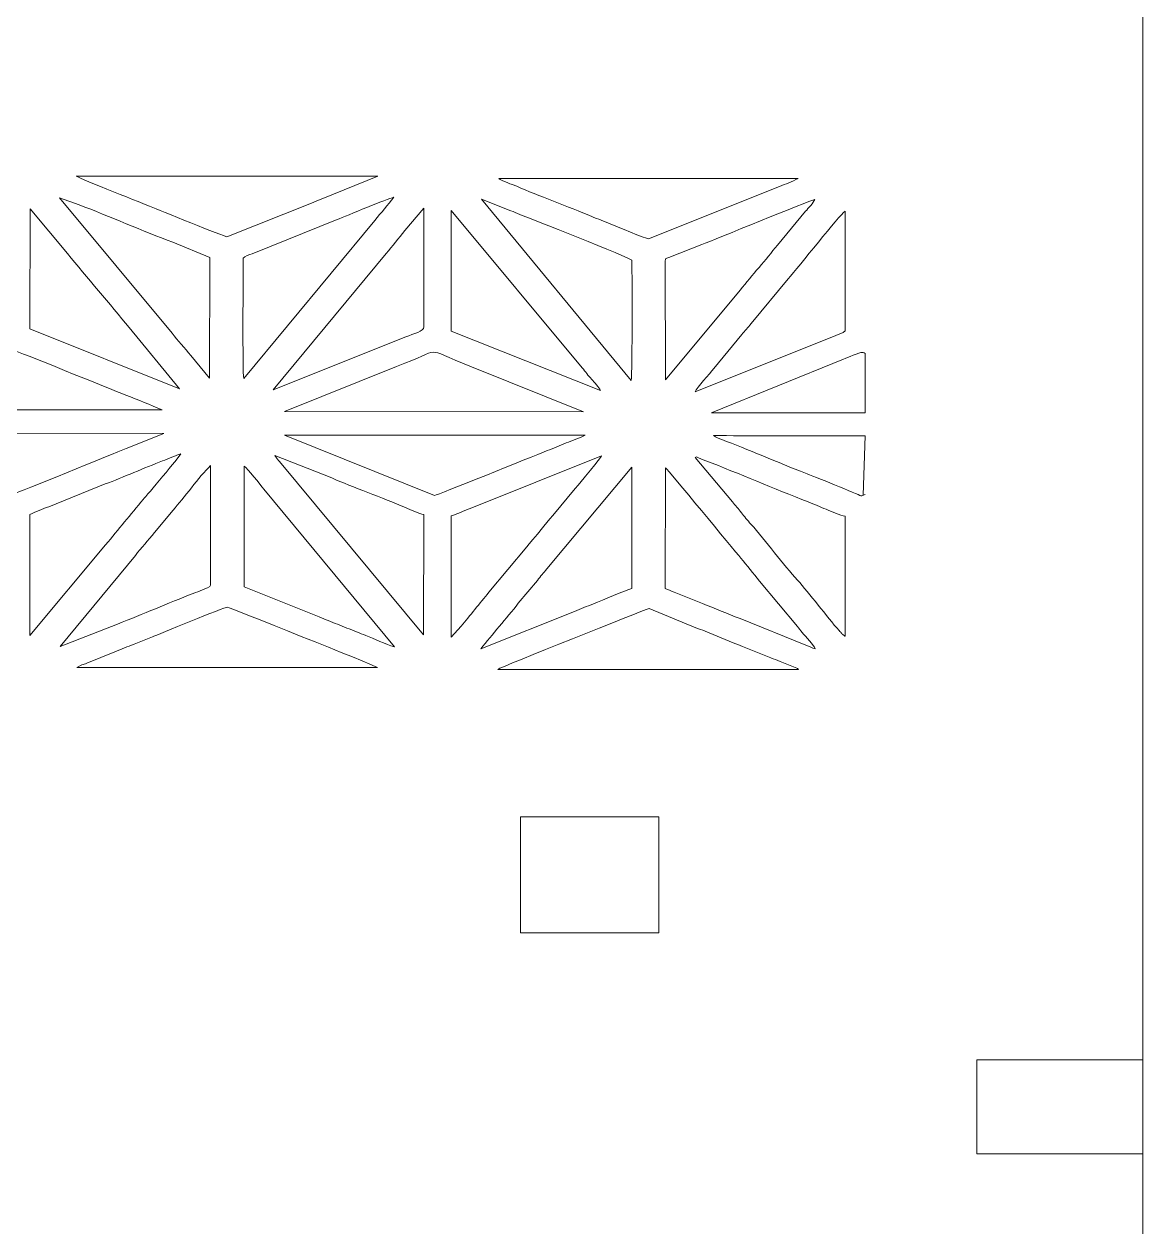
# Model space of a CAD drawing. Header units: inches. Extents: x -60.4 to -14.9, y -20.3 to 14.1.
# Drawn here: x -16.9 to -14.879, y -9.442 to -7.269 of the extents above; entities that cross this region are included whole.
import ezdxf

# ---------------------------------------------------------------- set-up
doc = ezdxf.new("R2010")
doc.units = ezdxf.units.IN
doc.header["$MEASUREMENT"] = 0
doc.layers.add('Master Desktop', color=7, linetype='Continuous', plot=False)

msp = doc.modelspace()

# ---------------------------------------------------------------- linework, layer by layer
at = {"layer": 'Master Desktop', "lineweight": 18}
msp.add_open_spline([(-14.8786, 10.7638), (-14.8786, 10.7638), (-14.8786, -11.49), (-14.8786, -11.49), (-14.8786, -11.49), (-14.8786, -11.49), (-14.8786, -11.6795), (-14.8786, -11.6795)], degree=3, knots=[0, 0, 0, 0, 0.333333, 0.333333, 0.333333, 0.333333, 1, 1, 1, 1], dxfattribs=at)
at = {"layer": 'Master Desktop', "color": 5, "lineweight": 9}
for points, knots in [([(-16.3634, -7.5854), (-16.3704, -7.588), (-16.3747, -7.5902), (-16.381, -7.5927), (-16.381, -7.5927), (-16.381, -7.5927), (-16.5343, -7.6536), (-16.5343, -7.6536), (-16.5343, -7.6536), (-16.5363, -7.6536), (-16.6601, -7.6041), (-16.6709, -7.5993), (-16.6709, -7.5993), (-16.6787, -7.5959), (-16.7992, -7.5491), (-16.8061, -7.544), (-16.8061, -7.544), (-16.8061, -7.544), (-16.2612, -7.544), (-16.2612, -7.544), (-16.2612, -7.544), (-16.2612, -7.544), (-16.3634, -7.5854), (-16.3634, -7.5854)], [0, 0, 0, 0, 0.142857, 0.142857, 0.142857, 0.142857, 0.285714, 0.285714, 0.285714, 0.285714, 0.428571, 0.428571, 0.428571, 0.428571, 0.571429, 0.571429, 0.571429, 0.571429, 0.714286, 0.714286, 0.714286, 0.714286, 1, 1, 1, 1]), ([(-15.5016, -7.5484), (-15.5123, -7.5536), (-15.5241, -7.5583), (-15.5355, -7.5627), (-15.5355, -7.5627), (-15.5355, -7.5627), (-15.7721, -7.6571), (-15.7721, -7.6571), (-15.7721, -7.6571), (-15.7763, -7.6572), (-15.8321, -7.6342), (-15.8401, -7.6306), (-15.8401, -7.6306), (-15.8516, -7.6254), (-15.8638, -7.6217), (-15.8747, -7.6169), (-15.8747, -7.6169), (-15.916, -7.5992), (-15.9723, -7.579), (-16.0102, -7.5623), (-16.0102, -7.5623), (-16.0174, -7.5591), (-16.0381, -7.5525), (-16.0427, -7.5483), (-16.0427, -7.5483), (-16.0427, -7.5483), (-15.5016, -7.5484), (-15.5016, -7.5484)], [0, 0, 0, 0, 0.125, 0.125, 0.125, 0.125, 0.25, 0.25, 0.25, 0.25, 0.375, 0.375, 0.375, 0.375, 0.5, 0.5, 0.5, 0.5, 0.625, 0.625, 0.625, 0.625, 0.75, 0.75, 0.75, 0.75, 1, 1, 1, 1]), ([(-16.5993, -7.8682), (-16.6104, -7.8544), (-16.6223, -7.8411), (-16.633, -7.8277), (-16.633, -7.8277), (-16.633, -7.8277), (-16.8364, -7.583), (-16.8364, -7.583), (-16.8364, -7.583), (-16.8364, -7.583), (-16.8006, -7.5957), (-16.8006, -7.5957), (-16.8006, -7.5957), (-16.7464, -7.617), (-16.6846, -7.6433), (-16.6316, -7.6634), (-16.6316, -7.6634), (-16.6316, -7.6634), (-16.5647, -7.6911), (-16.5647, -7.6911), (-16.5647, -7.6911), (-16.5647, -7.6911), (-16.5651, -7.9087), (-16.5651, -7.9087), (-16.5651, -7.9087), (-16.5651, -7.9087), (-16.5993, -7.8682), (-16.5993, -7.8682)], [0, 0, 0, 0, 0.125, 0.125, 0.125, 0.125, 0.25, 0.25, 0.25, 0.25, 0.375, 0.375, 0.375, 0.375, 0.5, 0.5, 0.5, 0.5, 0.625, 0.625, 0.625, 0.625, 0.75, 0.75, 0.75, 0.75, 1, 1, 1, 1]), ([(-16.5044, -7.6924), (-16.5015, -7.6878), (-16.4938, -7.6863), (-16.4881, -7.6841), (-16.4881, -7.6841), (-16.4881, -7.6841), (-16.3346, -7.6224), (-16.3346, -7.6224), (-16.3346, -7.6224), (-16.3174, -7.6157), (-16.243, -7.5842), (-16.2325, -7.5822), (-16.2325, -7.5822), (-16.2431, -7.5966), (-16.255, -7.6094), (-16.2667, -7.624), (-16.2667, -7.624), (-16.2667, -7.624), (-16.5035, -7.9097), (-16.5035, -7.9097), (-16.5035, -7.9097), (-16.5059, -7.8948), (-16.5044, -7.7246), (-16.5044, -7.695), (-16.5044, -7.695), (-16.5044, -7.695), (-16.5044, -7.6924), (-16.5044, -7.6924)], [0, 0, 0, 0, 0.125, 0.125, 0.125, 0.125, 0.25, 0.25, 0.25, 0.25, 0.375, 0.375, 0.375, 0.375, 0.5, 0.5, 0.5, 0.5, 0.625, 0.625, 0.625, 0.625, 0.75, 0.75, 0.75, 0.75, 1, 1, 1, 1]), ([(-16.8896, -7.603), (-16.8896, -7.603), (-16.8221, -7.6837), (-16.8221, -7.6837), (-16.8221, -7.6837), (-16.7871, -7.7272), (-16.7445, -7.7751), (-16.7106, -7.8177), (-16.7106, -7.8177), (-16.7106, -7.8177), (-16.6197, -7.9281), (-16.6197, -7.9281), (-16.6197, -7.9281), (-16.6197, -7.9281), (-16.8899, -7.8196), (-16.8899, -7.8196), (-16.8899, -7.8196), (-16.8899, -7.8196), (-16.8896, -7.603), (-16.8896, -7.603)], [0, 0, 0, 0, 0.166667, 0.166667, 0.166667, 0.166667, 0.333333, 0.333333, 0.333333, 0.333333, 0.5, 0.5, 0.5, 0.5, 0.666667, 0.666667, 0.666667, 0.666667, 1, 1, 1, 1]), ([(-16.2464, -7.6838), (-16.2352, -7.6702), (-16.2237, -7.6564), (-16.2123, -7.6423), (-16.2123, -7.6423), (-16.2123, -7.6423), (-16.1783, -7.6021), (-16.1783, -7.6021), (-16.1783, -7.6021), (-16.1783, -7.6021), (-16.1779, -7.8164), (-16.1779, -7.8164), (-16.1779, -7.8164), (-16.1779, -7.8245), (-16.1968, -7.8288), (-16.2105, -7.8342), (-16.2105, -7.8342), (-16.2105, -7.8342), (-16.4503, -7.9302), (-16.4503, -7.9302), (-16.4503, -7.9302), (-16.4503, -7.9302), (-16.2464, -7.6838), (-16.2464, -7.6838)], [0, 0, 0, 0, 0.142857, 0.142857, 0.142857, 0.142857, 0.285714, 0.285714, 0.285714, 0.285714, 0.428571, 0.428571, 0.428571, 0.428571, 0.571429, 0.571429, 0.571429, 0.571429, 0.714286, 0.714286, 0.714286, 0.714286, 1, 1, 1, 1]), ([(-16.074, -7.5856), (-16.074, -7.5856), (-16.0389, -7.5993), (-16.0389, -7.5993), (-16.0389, -7.5993), (-16.0331, -7.6019), (-16.0271, -7.604), (-16.0209, -7.6064), (-16.0209, -7.6064), (-16.0146, -7.6088), (-16.0114, -7.6106), (-16.0044, -7.6132), (-16.0044, -7.6132), (-15.9919, -7.6178), (-15.8035, -7.6923), (-15.8022, -7.6957), (-15.8022, -7.6957), (-15.8017, -7.6971), (-15.8009, -7.9006), (-15.8033, -7.913), (-15.8033, -7.913), (-15.8033, -7.913), (-16.074, -7.5856), (-16.074, -7.5856)], [0, 0, 0, 0, 0.142857, 0.142857, 0.142857, 0.142857, 0.285714, 0.285714, 0.285714, 0.285714, 0.428571, 0.428571, 0.428571, 0.428571, 0.571429, 0.571429, 0.571429, 0.571429, 0.714286, 0.714286, 0.714286, 0.714286, 1, 1, 1, 1]), ([(-15.7419, -7.697), (-15.7419, -7.692), (-15.7408, -7.6933), (-15.7355, -7.6912), (-15.7355, -7.6912), (-15.7355, -7.6912), (-15.6756, -7.6676), (-15.6756, -7.6676), (-15.6756, -7.6676), (-15.654, -7.6591), (-15.4832, -7.5891), (-15.4713, -7.5859), (-15.4713, -7.5859), (-15.4737, -7.5914), (-15.4837, -7.6022), (-15.4881, -7.6074), (-15.4881, -7.6074), (-15.4881, -7.6074), (-15.5391, -7.6686), (-15.5391, -7.6686), (-15.5391, -7.6686), (-15.5601, -7.6951), (-15.5843, -7.7225), (-15.6064, -7.7497), (-15.6064, -7.7497), (-15.6064, -7.7497), (-15.7415, -7.912), (-15.7415, -7.912), (-15.7415, -7.912), (-15.7415, -7.912), (-15.7419, -7.697), (-15.7419, -7.697)], [0, 0, 0, 0, 0.111111, 0.111111, 0.111111, 0.111111, 0.222222, 0.222222, 0.222222, 0.222222, 0.333333, 0.333333, 0.333333, 0.333333, 0.444444, 0.444444, 0.444444, 0.444444, 0.555556, 0.555556, 0.555556, 0.555556, 0.666667, 0.666667, 0.666667, 0.666667, 0.777778, 0.777778, 0.777778, 0.777778, 1, 1, 1, 1]), ([(-16.1287, -7.606), (-16.1287, -7.606), (-15.892, -7.8902), (-15.892, -7.8902), (-15.892, -7.8902), (-15.8857, -7.8976), (-15.8812, -7.904), (-15.8748, -7.9108), (-15.8748, -7.9108), (-15.8701, -7.9159), (-15.8613, -7.926), (-15.8586, -7.9312), (-15.8586, -7.9312), (-15.8586, -7.9312), (-16.1287, -7.8238), (-16.1287, -7.8238), (-16.1287, -7.8238), (-16.1287, -7.8238), (-16.1287, -7.606), (-16.1287, -7.606)], [0, 0, 0, 0, 0.166667, 0.166667, 0.166667, 0.166667, 0.333333, 0.333333, 0.333333, 0.333333, 0.5, 0.5, 0.5, 0.5, 0.666667, 0.666667, 0.666667, 0.666667, 1, 1, 1, 1]), ([(-15.6879, -7.9335), (-15.6842, -7.926), (-15.6616, -7.901), (-15.6541, -7.8915), (-15.6541, -7.8915), (-15.6541, -7.8915), (-15.6034, -7.8302), (-15.6034, -7.8302), (-15.6034, -7.8302), (-15.5978, -7.8233), (-15.5925, -7.8175), (-15.5867, -7.8104), (-15.5867, -7.8104), (-15.5867, -7.8104), (-15.5195, -7.7292), (-15.5195, -7.7292), (-15.5195, -7.7292), (-15.5008, -7.7085), (-15.4271, -7.6143), (-15.4168, -7.6075), (-15.4168, -7.6075), (-15.4168, -7.6075), (-15.4168, -7.8237), (-15.4168, -7.8237), (-15.4168, -7.8237), (-15.4201, -7.8275), (-15.428, -7.8295), (-15.4338, -7.832), (-15.4338, -7.832), (-15.4338, -7.832), (-15.6879, -7.9335), (-15.6879, -7.9335)], [0, 0, 0, 0, 0.111111, 0.111111, 0.111111, 0.111111, 0.222222, 0.222222, 0.222222, 0.222222, 0.333333, 0.333333, 0.333333, 0.333333, 0.444444, 0.444444, 0.444444, 0.444444, 0.555556, 0.555556, 0.555556, 0.555556, 0.666667, 0.666667, 0.666667, 0.666667, 0.777778, 0.777778, 0.777778, 0.777778, 1, 1, 1, 1]), ([(-17.1876, -7.9663), (-17.1779, -7.9615), (-17.1657, -7.9569), (-17.1537, -7.9521), (-17.1537, -7.9521), (-17.1324, -7.9435), (-16.924, -7.8588), (-16.9191, -7.8589), (-16.9191, -7.8589), (-16.9144, -7.859), (-16.746, -7.9282), (-16.7167, -7.9395), (-16.7167, -7.9395), (-16.6941, -7.9482), (-16.672, -7.9571), (-16.6508, -7.9663), (-16.6508, -7.9663), (-16.6508, -7.9663), (-17.1876, -7.9663), (-17.1876, -7.9663)], [0, 0, 0, 0, 0.166667, 0.166667, 0.166667, 0.166667, 0.333333, 0.333333, 0.333333, 0.333333, 0.5, 0.5, 0.5, 0.5, 0.666667, 0.666667, 0.666667, 0.666667, 1, 1, 1, 1]), ([(-16.2277, -7.8879), (-16.1364, -7.8554), (-16.1876, -7.8514), (-16.0918, -7.8882), (-16.0918, -7.8882), (-16.0918, -7.8882), (-15.8898, -7.9697), (-15.8898, -7.9697), (-15.8898, -7.9697), (-15.8898, -7.9697), (-16.4297, -7.9694), (-16.4297, -7.9694), (-16.4297, -7.9694), (-16.4297, -7.9694), (-16.2277, -7.8879), (-16.2277, -7.8879)], [0, 0, 0, 0, 0.2, 0.2, 0.2, 0.2, 0.4, 0.4, 0.4, 0.4, 0.6, 0.6, 0.6, 0.6, 1, 1, 1, 1]), ([(-15.3803, -7.9718), (-15.5183, -7.9718), (-15.6585, -7.9718), (-15.6585, -7.9718), (-15.6585, -7.9718), (-15.6581, -7.9715), (-15.6576, -7.9712), (-15.6573, -7.971), (-15.6573, -7.971), (-15.6573, -7.971), (-15.4196, -7.8745), (-15.4196, -7.8745), (-15.4196, -7.8745), (-15.4134, -7.8721), (-15.3904, -7.862), (-15.386, -7.8623), (-15.386, -7.8623), (-15.3856, -7.8623), (-15.3835, -7.863), (-15.3803, -7.8642)], [0, 0, 0, 0, 0.166667, 0.166667, 0.166667, 0.166667, 0.333333, 0.333333, 0.333333, 0.333333, 0.5, 0.5, 0.5, 0.5, 0.666667, 0.666667, 0.666667, 0.666667, 1, 1, 1, 1]), ([(-16.7157, -8.0363), (-16.7385, -8.0448), (-16.9136, -8.1174), (-16.919, -8.1174), (-16.919, -8.1174), (-16.9238, -8.1174), (-17.0396, -8.0697), (-17.0558, -8.0632), (-17.0558, -8.0632), (-17.0785, -8.0543), (-17.1006, -8.0455), (-17.1237, -8.0361), (-17.1237, -8.0361), (-17.135, -8.0315), (-17.146, -8.0272), (-17.158, -8.0221), (-17.158, -8.0221), (-17.1673, -8.018), (-17.1832, -8.0134), (-17.1907, -8.0085), (-17.1907, -8.0085), (-17.1907, -8.0085), (-16.6477, -8.009), (-16.6477, -8.009), (-16.6477, -8.009), (-16.6477, -8.009), (-16.7157, -8.0363), (-16.7157, -8.0363)], [0, 0, 0, 0, 0.125, 0.125, 0.125, 0.125, 0.25, 0.25, 0.25, 0.25, 0.375, 0.375, 0.375, 0.375, 0.5, 0.5, 0.5, 0.5, 0.625, 0.625, 0.625, 0.625, 0.75, 0.75, 0.75, 0.75, 1, 1, 1, 1]), ([(-15.8868, -8.0121), (-15.8946, -8.0169), (-15.9111, -8.0216), (-15.9207, -8.0259), (-15.9207, -8.0259), (-15.932, -8.0309), (-15.9436, -8.0353), (-15.955, -8.0399), (-15.955, -8.0399), (-15.984, -8.0514), (-16.1542, -8.1207), (-16.1585, -8.1207), (-16.1585, -8.1207), (-16.1585, -8.1207), (-16.4297, -8.0118), (-16.4297, -8.0118), (-16.4297, -8.0118), (-16.4297, -8.0118), (-15.8868, -8.0121), (-15.8868, -8.0121)], [0, 0, 0, 0, 0.166667, 0.166667, 0.166667, 0.166667, 0.333333, 0.333333, 0.333333, 0.333333, 0.5, 0.5, 0.5, 0.5, 0.666667, 0.666667, 0.666667, 0.666667, 1, 1, 1, 1]), ([(-15.3803, -8.1192), (-15.3832, -8.1202), (-15.3859, -8.1212), (-15.3882, -8.1218), (-15.3882, -8.1218), (-15.3925, -8.1186), (-15.4773, -8.0849), (-15.4884, -8.0806), (-15.4884, -8.0806), (-15.5372, -8.0619), (-15.5948, -8.0365), (-15.6394, -8.0199), (-15.6394, -8.0199), (-15.6451, -8.0178), (-15.6494, -8.0163), (-15.6549, -8.0128), (-15.6549, -8.0128), (-15.6549, -8.0128), (-15.5165, -8.0129), (-15.3803, -8.0131)], [0, 0, 0, 0, 0.166667, 0.166667, 0.166667, 0.166667, 0.333333, 0.333333, 0.333333, 0.333333, 0.5, 0.5, 0.5, 0.5, 0.666667, 0.666667, 0.666667, 0.666667, 1, 1, 1, 1]), ([(-16.8898, -8.1554), (-16.8799, -8.1504), (-16.8672, -8.1459), (-16.8559, -8.1411), (-16.8559, -8.1411), (-16.8559, -8.1411), (-16.7536, -8.1001), (-16.7536, -8.1001), (-16.7536, -8.1001), (-16.7224, -8.0885), (-16.6824, -8.0706), (-16.6501, -8.0585), (-16.6501, -8.0585), (-16.6391, -8.0544), (-16.6281, -8.0492), (-16.6174, -8.0455), (-16.6174, -8.0455), (-16.6196, -8.0514), (-16.6789, -8.1205), (-16.6851, -8.1281), (-16.6851, -8.1281), (-16.7074, -8.1554), (-16.7303, -8.1819), (-16.753, -8.2101), (-16.753, -8.2101), (-16.753, -8.2101), (-16.8899, -8.3736), (-16.8899, -8.3736), (-16.8899, -8.3736), (-16.8899, -8.3736), (-16.8898, -8.1554), (-16.8898, -8.1554)], [0, 0, 0, 0, 0.111111, 0.111111, 0.111111, 0.111111, 0.222222, 0.222222, 0.222222, 0.222222, 0.333333, 0.333333, 0.333333, 0.333333, 0.444444, 0.444444, 0.444444, 0.444444, 0.555556, 0.555556, 0.555556, 0.555556, 0.666667, 0.666667, 0.666667, 0.666667, 0.777778, 0.777778, 0.777778, 0.777778, 1, 1, 1, 1]), ([(-16.2113, -8.1427), (-16.2017, -8.1468), (-16.1868, -8.1533), (-16.1779, -8.1555), (-16.1779, -8.1555), (-16.1779, -8.1555), (-16.1784, -8.3729), (-16.1784, -8.3729), (-16.1784, -8.3729), (-16.1784, -8.3729), (-16.439, -8.0596), (-16.439, -8.0596), (-16.439, -8.0596), (-16.4405, -8.0576), (-16.4419, -8.0561), (-16.443, -8.0546), (-16.443, -8.0546), (-16.443, -8.0546), (-16.447, -8.0485), (-16.447, -8.0485), (-16.447, -8.0485), (-16.447, -8.0485), (-16.3445, -8.0892), (-16.3445, -8.0892), (-16.3445, -8.0892), (-16.3065, -8.1058), (-16.2529, -8.1251), (-16.2113, -8.1427)], [0, 0, 0, 0, 0.125, 0.125, 0.125, 0.125, 0.25, 0.25, 0.25, 0.25, 0.375, 0.375, 0.375, 0.375, 0.5, 0.5, 0.5, 0.5, 0.625, 0.625, 0.625, 0.625, 0.75, 0.75, 0.75, 0.75, 1, 1, 1, 1]), ([(-16.1286, -8.1578), (-16.1215, -8.1563), (-16.1025, -8.1473), (-16.0942, -8.1441), (-16.0942, -8.1441), (-16.0942, -8.1441), (-15.8567, -8.0491), (-15.8567, -8.0491), (-15.8567, -8.0491), (-15.8611, -8.0572), (-15.973, -8.1899), (-15.9921, -8.2139), (-15.9921, -8.2139), (-15.9921, -8.2139), (-16.0603, -8.2958), (-16.0603, -8.2958), (-16.0603, -8.2958), (-16.0774, -8.3151), (-16.0943, -8.3386), (-16.1108, -8.3571), (-16.1108, -8.3571), (-16.1108, -8.3571), (-16.1287, -8.3769), (-16.1287, -8.3769), (-16.1287, -8.3769), (-16.1287, -8.3769), (-16.1286, -8.1578), (-16.1286, -8.1578)], [0, 0, 0, 0, 0.125, 0.125, 0.125, 0.125, 0.25, 0.25, 0.25, 0.25, 0.375, 0.375, 0.375, 0.375, 0.5, 0.5, 0.5, 0.5, 0.625, 0.625, 0.625, 0.625, 0.75, 0.75, 0.75, 0.75, 1, 1, 1, 1]), ([(-15.6204, -8.1322), (-15.6204, -8.1322), (-15.6875, -8.0521), (-15.6875, -8.0521), (-15.6875, -8.0521), (-15.6875, -8.0521), (-15.6856, -8.0512), (-15.6856, -8.0512), (-15.6856, -8.0512), (-15.6805, -8.0537), (-15.675, -8.0557), (-15.6682, -8.0583), (-15.6682, -8.0583), (-15.6092, -8.0809), (-15.5442, -8.109), (-15.4838, -8.1323), (-15.4838, -8.1323), (-15.4722, -8.1368), (-15.4623, -8.1414), (-15.4508, -8.1459), (-15.4508, -8.1459), (-15.4422, -8.1493), (-15.4257, -8.157), (-15.4168, -8.1585), (-15.4168, -8.1585), (-15.4168, -8.1585), (-15.4168, -8.3752), (-15.4168, -8.3752), (-15.4168, -8.3752), (-15.4173, -8.375), (-15.4178, -8.3747), (-15.418, -8.3745), (-15.418, -8.3745), (-15.418, -8.3745), (-15.4211, -8.3722), (-15.4211, -8.3722), (-15.4211, -8.3722), (-15.4226, -8.3708), (-15.422, -8.3713), (-15.4233, -8.3697), (-15.4233, -8.3697), (-15.4252, -8.3675), (-15.4255, -8.3672), (-15.4276, -8.3649), (-15.4276, -8.3649), (-15.4498, -8.3403), (-15.4814, -8.2969), (-15.503, -8.2737), (-15.503, -8.2737), (-15.5272, -8.2476), (-15.5609, -8.2021), (-15.5869, -8.1727), (-15.5869, -8.1727), (-15.5933, -8.1655), (-15.5989, -8.1588), (-15.6041, -8.1521), (-15.6041, -8.1521), (-15.6097, -8.1448), (-15.615, -8.1391), (-15.6204, -8.1322)], [0, 0, 0, 0, 0.0625, 0.0625, 0.0625, 0.0625, 0.125, 0.125, 0.125, 0.125, 0.1875, 0.1875, 0.1875, 0.1875, 0.25, 0.25, 0.25, 0.25, 0.3125, 0.3125, 0.3125, 0.3125, 0.375, 0.375, 0.375, 0.375, 0.4375, 0.4375, 0.4375, 0.4375, 0.5, 0.5, 0.5, 0.5, 0.5625, 0.5625, 0.5625, 0.5625, 0.625, 0.625, 0.625, 0.625, 0.6875, 0.6875, 0.6875, 0.6875, 0.75, 0.75, 0.75, 0.75, 0.8125, 0.8125, 0.8125, 0.8125, 0.875, 0.875, 0.875, 0.875, 1, 1, 1, 1]), ([(-16.6992, -8.2293), (-16.6886, -8.2154), (-16.6763, -8.2021), (-16.6649, -8.1879), (-16.6649, -8.1879), (-16.6649, -8.1879), (-16.6312, -8.1473), (-16.6312, -8.1473), (-16.6312, -8.1473), (-16.6115, -8.126), (-16.5845, -8.0876), (-16.5634, -8.0666), (-16.5634, -8.0666), (-16.5634, -8.0666), (-16.5633, -8.2827), (-16.5633, -8.2827), (-16.5633, -8.2827), (-16.5633, -8.2867), (-16.5727, -8.289), (-16.5782, -8.2913), (-16.5782, -8.2913), (-16.5843, -8.2939), (-16.5885, -8.2955), (-16.595, -8.298), (-16.595, -8.298), (-16.6401, -8.3152), (-16.6855, -8.3355), (-16.7315, -8.3531), (-16.7315, -8.3531), (-16.7315, -8.3531), (-16.8352, -8.3939), (-16.8352, -8.3939), (-16.8352, -8.3939), (-16.8352, -8.3939), (-16.6992, -8.2293), (-16.6992, -8.2293)], [0, 0, 0, 0, 0.1, 0.1, 0.1, 0.1, 0.2, 0.2, 0.2, 0.2, 0.3, 0.3, 0.3, 0.3, 0.4, 0.4, 0.4, 0.4, 0.5, 0.5, 0.5, 0.5, 0.6, 0.6, 0.6, 0.6, 0.7, 0.7, 0.7, 0.7, 0.8, 0.8, 0.8, 0.8, 1, 1, 1, 1]), ([(-16.5027, -8.0682), (-16.4972, -8.0714), (-16.4728, -8.1021), (-16.4671, -8.1093), (-16.4671, -8.1093), (-16.4671, -8.1093), (-16.2313, -8.3945), (-16.2313, -8.3945), (-16.2313, -8.3945), (-16.247, -8.3895), (-16.2682, -8.3794), (-16.2827, -8.374), (-16.2827, -8.374), (-16.2894, -8.3715), (-16.2932, -8.3701), (-16.2995, -8.3674), (-16.2995, -8.3674), (-16.3118, -8.3621), (-16.3223, -8.3584), (-16.3341, -8.3536), (-16.3341, -8.3536), (-16.3455, -8.3491), (-16.3558, -8.3447), (-16.3674, -8.3402), (-16.3674, -8.3402), (-16.3674, -8.3402), (-16.503, -8.2861), (-16.503, -8.2861), (-16.503, -8.2861), (-16.503, -8.2861), (-16.5027, -8.0682), (-16.5027, -8.0682)], [0, 0, 0, 0, 0.111111, 0.111111, 0.111111, 0.111111, 0.222222, 0.222222, 0.222222, 0.222222, 0.333333, 0.333333, 0.333333, 0.333333, 0.444444, 0.444444, 0.444444, 0.444444, 0.555556, 0.555556, 0.555556, 0.555556, 0.666667, 0.666667, 0.666667, 0.666667, 0.777778, 0.777778, 0.777778, 0.777778, 1, 1, 1, 1]), ([(-16.0752, -8.3978), (-16.0545, -8.3722), (-16.0292, -8.3432), (-16.0073, -8.3156), (-16.0073, -8.3156), (-16.0073, -8.3156), (-15.9729, -8.2743), (-15.9729, -8.2743), (-15.9729, -8.2743), (-15.9668, -8.2668), (-15.9619, -8.2604), (-15.9557, -8.2536), (-15.9557, -8.2536), (-15.9557, -8.2536), (-15.8022, -8.0697), (-15.8022, -8.0697), (-15.8022, -8.0697), (-15.8022, -8.0697), (-15.8022, -8.2891), (-15.8022, -8.2891), (-15.8022, -8.2891), (-15.8137, -8.2923), (-15.8556, -8.3104), (-15.8712, -8.3164), (-15.8712, -8.3164), (-15.8838, -8.3212), (-15.8944, -8.3256), (-15.9057, -8.3302), (-15.9057, -8.3302), (-15.9057, -8.3302), (-16.0752, -8.3978), (-16.0752, -8.3978)], [0, 0, 0, 0, 0.111111, 0.111111, 0.111111, 0.111111, 0.222222, 0.222222, 0.222222, 0.222222, 0.333333, 0.333333, 0.333333, 0.333333, 0.444444, 0.444444, 0.444444, 0.444444, 0.555556, 0.555556, 0.555556, 0.555556, 0.666667, 0.666667, 0.666667, 0.666667, 0.777778, 0.777778, 0.777778, 0.777778, 1, 1, 1, 1]), ([(-15.7416, -8.0707), (-15.7354, -8.0754), (-15.6191, -8.218), (-15.6053, -8.2339), (-15.6053, -8.2339), (-15.5936, -8.2473), (-15.5833, -8.2618), (-15.5714, -8.2755), (-15.5714, -8.2755), (-15.5714, -8.2755), (-15.503, -8.3573), (-15.503, -8.3573), (-15.503, -8.3573), (-15.5, -8.3611), (-15.4976, -8.3644), (-15.4945, -8.3683), (-15.4945, -8.3683), (-15.4885, -8.3757), (-15.4727, -8.3915), (-15.4707, -8.3979), (-15.4707, -8.3979), (-15.4765, -8.3962), (-15.4814, -8.3935), (-15.4877, -8.391), (-15.4877, -8.391), (-15.4877, -8.391), (-15.6066, -8.3433), (-15.6066, -8.3433), (-15.6066, -8.3433), (-15.6301, -8.3343), (-15.6513, -8.3249), (-15.6745, -8.3161), (-15.6745, -8.3161), (-15.6745, -8.3161), (-15.7258, -8.2956), (-15.7258, -8.2956), (-15.7258, -8.2956), (-15.7325, -8.2931), (-15.7356, -8.2909), (-15.7419, -8.2889), (-15.7419, -8.2889), (-15.7419, -8.2889), (-15.7416, -8.0707), (-15.7416, -8.0707)], [0, 0, 0, 0, 0.083333, 0.083333, 0.083333, 0.083333, 0.166667, 0.166667, 0.166667, 0.166667, 0.25, 0.25, 0.25, 0.25, 0.333333, 0.333333, 0.333333, 0.333333, 0.416667, 0.416667, 0.416667, 0.416667, 0.5, 0.5, 0.5, 0.5, 0.583333, 0.583333, 0.583333, 0.583333, 0.666667, 0.666667, 0.666667, 0.666667, 0.75, 0.75, 0.75, 0.75, 0.833333, 0.833333, 0.833333, 0.833333, 1, 1, 1, 1]), ([(-16.7959, -8.4271), (-16.7926, -8.4258), (-16.7905, -8.4252), (-16.7873, -8.424), (-16.7873, -8.424), (-16.7873, -8.424), (-16.7363, -8.4034), (-16.7363, -8.4034), (-16.7363, -8.4034), (-16.7245, -8.3983), (-16.7135, -8.3941), (-16.7017, -8.3895), (-16.7017, -8.3895), (-16.7017, -8.3895), (-16.6684, -8.3762), (-16.6684, -8.3762), (-16.6684, -8.3762), (-16.6608, -8.3729), (-16.5369, -8.3223), (-16.5328, -8.3225), (-16.5328, -8.3225), (-16.532, -8.3226), (-16.2687, -8.427), (-16.262, -8.4316), (-16.262, -8.4316), (-16.262, -8.4316), (-16.805, -8.4319), (-16.805, -8.4319), (-16.805, -8.4319), (-16.805, -8.4319), (-16.7959, -8.4271), (-16.7959, -8.4271)], [0, 0, 0, 0, 0.111111, 0.111111, 0.111111, 0.111111, 0.222222, 0.222222, 0.222222, 0.222222, 0.333333, 0.333333, 0.333333, 0.333333, 0.444444, 0.444444, 0.444444, 0.444444, 0.555556, 0.555556, 0.555556, 0.555556, 0.666667, 0.666667, 0.666667, 0.666667, 0.777778, 0.777778, 0.777778, 0.777778, 1, 1, 1, 1]), ([(-16.0446, -8.435), (-16.037, -8.4303), (-15.7836, -8.3292), (-15.7709, -8.325), (-15.7709, -8.325), (-15.7709, -8.325), (-15.6864, -8.3597), (-15.6864, -8.3597), (-15.6864, -8.3597), (-15.6793, -8.3625), (-15.6763, -8.3634), (-15.6698, -8.3663), (-15.6698, -8.3663), (-15.6698, -8.3663), (-15.6188, -8.3869), (-15.6188, -8.3869), (-15.6188, -8.3869), (-15.6129, -8.3896), (-15.6081, -8.3911), (-15.602, -8.3935), (-15.602, -8.3935), (-15.602, -8.3935), (-15.551, -8.4142), (-15.551, -8.4142), (-15.551, -8.4142), (-15.5454, -8.4164), (-15.5398, -8.4185), (-15.5341, -8.4208), (-15.5341, -8.4208), (-15.5341, -8.4208), (-15.5043, -8.4328), (-15.5043, -8.4328), (-15.5043, -8.4328), (-15.5013, -8.4346), (-15.5034, -8.433), (-15.5012, -8.4352), (-15.5012, -8.4352), (-15.5012, -8.4352), (-16.0446, -8.435), (-16.0446, -8.435)], [0, 0, 0, 0, 0.090909, 0.090909, 0.090909, 0.090909, 0.181818, 0.181818, 0.181818, 0.181818, 0.272727, 0.272727, 0.272727, 0.272727, 0.363636, 0.363636, 0.363636, 0.363636, 0.454545, 0.454545, 0.454545, 0.454545, 0.545455, 0.545455, 0.545455, 0.545455, 0.636364, 0.636364, 0.636364, 0.636364, 0.727273, 0.727273, 0.727273, 0.727273, 0.818182, 0.818182, 0.818182, 0.818182, 1, 1, 1, 1]), ([(-16.0034, -8.9112), (-16.0034, -8.9112), (-15.7534, -8.9112), (-15.7534, -8.9112), (-15.7534, -8.9112), (-15.7534, -8.9112), (-15.7534, -8.7017), (-15.7534, -8.7017), (-15.7534, -8.7017), (-15.7534, -8.7017), (-16.0034, -8.7017), (-16.0034, -8.7017), (-16.0034, -8.7017), (-16.0034, -8.7017), (-16.0034, -8.9112), (-16.0034, -8.9112), (-16.0034, -8.9112), (-16.0034, -8.9112), (-16.0034, -8.9112), (-16.0034, -8.9112)], [0, 0, 0, 0, 0.166667, 0.166667, 0.166667, 0.166667, 0.333333, 0.333333, 0.333333, 0.333333, 0.5, 0.5, 0.5, 0.5, 0.666667, 0.666667, 0.666667, 0.666667, 1, 1, 1, 1])]:
    msp.add_open_spline(points, degree=3, knots=knots, dxfattribs=at)
for points in [[(-15.3803, -7.8642), (-15.3803, -7.8642), (-15.3803, -7.9718), (-15.3803, -7.9718)], [(-15.3803, -8.0131), (-15.3803, -8.0131), (-15.3842, -8.1206), (-15.3842, -8.1206)]]:
    msp.add_open_spline(points, degree=3, dxfattribs=at)
at = {"layer": 'Master Desktop', "lineweight": 9}
msp.add_open_spline([(-15.1786, -9.3105), (-15.1786, -9.3105), (-14.8786, -9.3105), (-14.8786, -9.3105), (-14.8786, -9.3105), (-14.8786, -9.3105), (-14.8786, -9.1405), (-14.8786, -9.1405), (-14.8786, -9.1405), (-14.8786, -9.1405), (-15.1786, -9.1405), (-15.1786, -9.1405), (-15.1786, -9.1405), (-15.1786, -9.1405), (-15.1786, -9.3105), (-15.1786, -9.3105), (-15.1786, -9.3105), (-15.1786, -9.3105), (-15.1786, -9.3105), (-15.1786, -9.3105)], degree=3, knots=[0, 0, 0, 0, 0.166667, 0.166667, 0.166667, 0.166667, 0.333333, 0.333333, 0.333333, 0.333333, 0.5, 0.5, 0.5, 0.5, 0.666667, 0.666667, 0.666667, 0.666667, 1, 1, 1, 1], dxfattribs=at)

doc.saveas('drawing.dxf')
